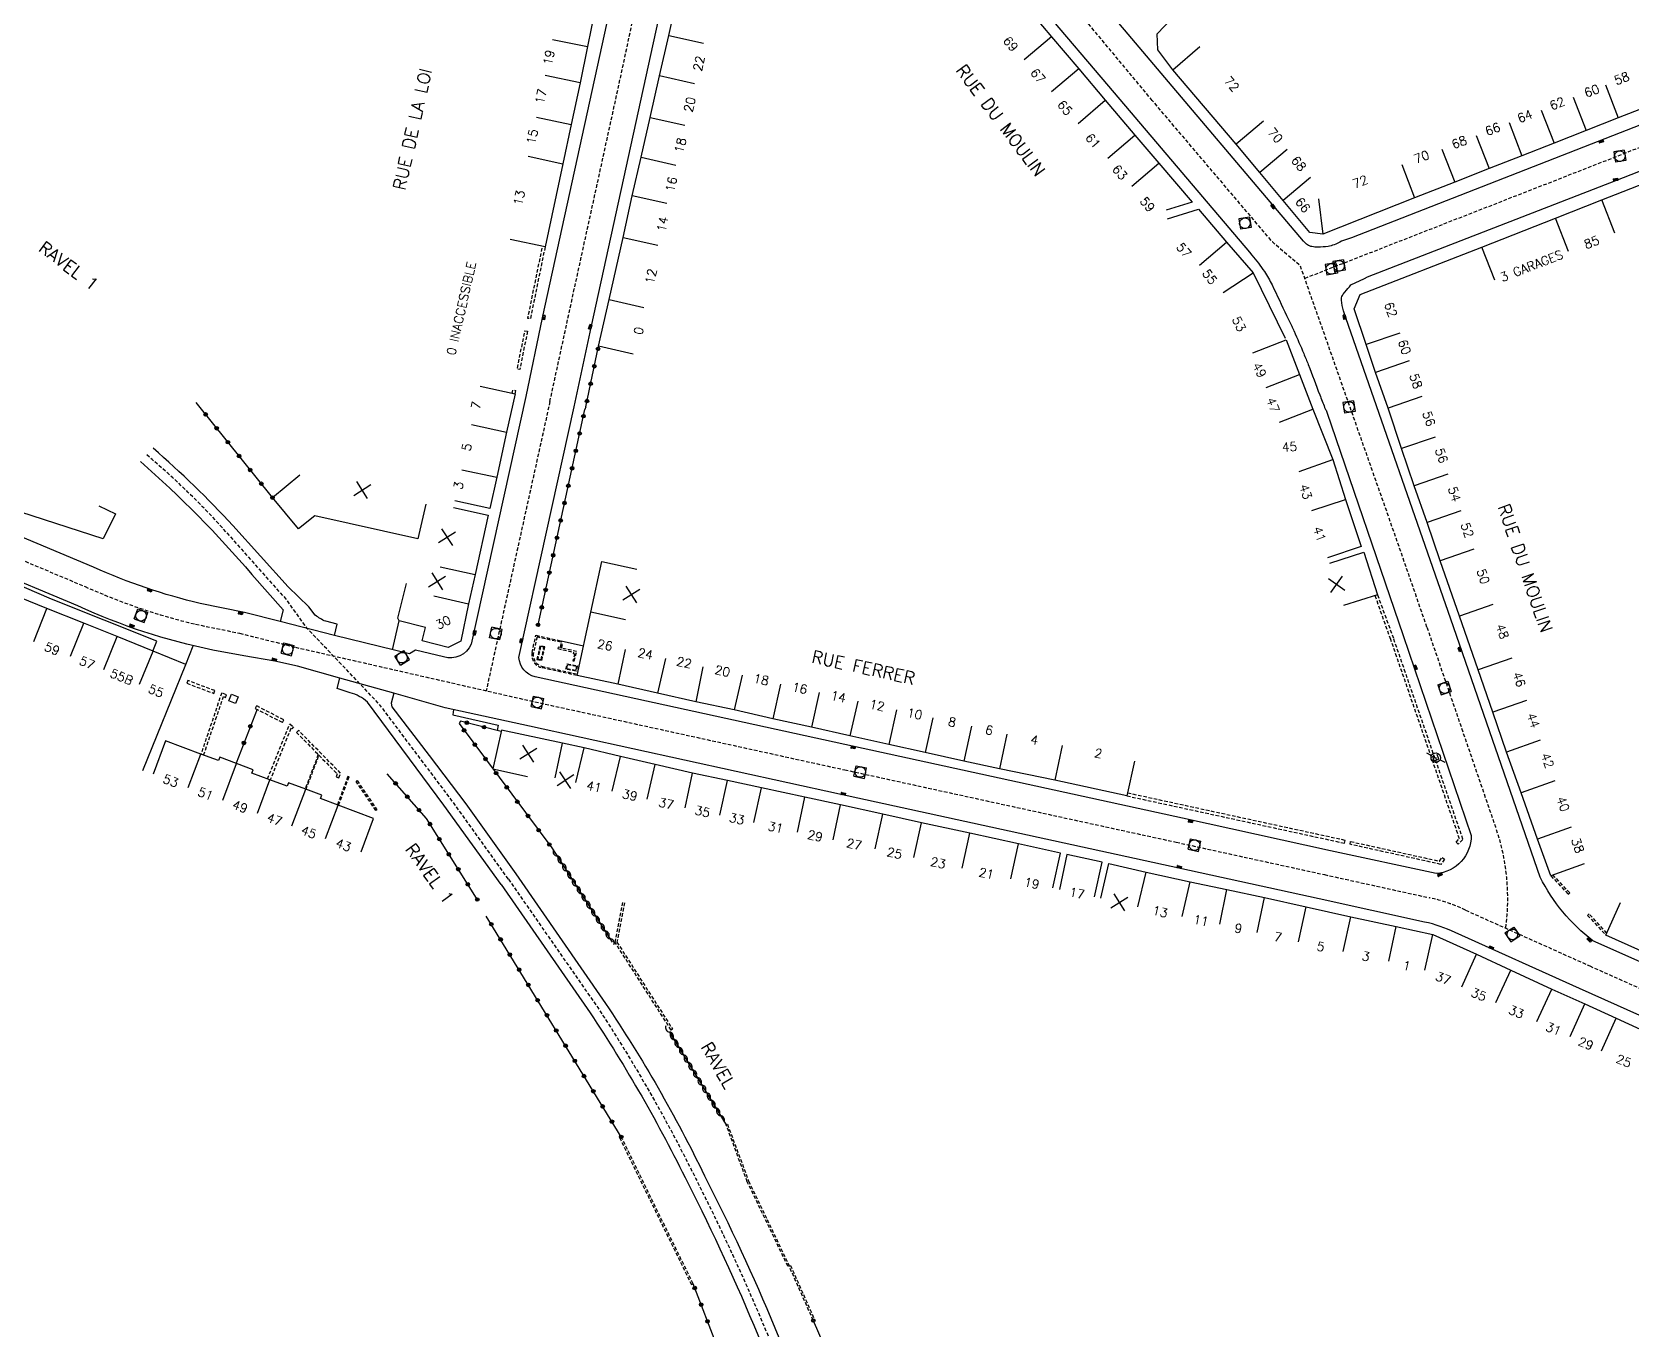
# Model space of a CAD drawing. Header units: millimetres. Extents: x 159999 to 161001, y 122000 to 123000.
# Drawn here: x 160113.5 to 160338.1, y 122260.8 to 122443 of the extents above; entities that cross this region are included whole.
import ezdxf
from ezdxf.enums import TextEntityAlignment as Align

# ---------------------------------------------------------------- set-up
doc = ezdxf.new("R2010")
doc.units = ezdxf.units.MM
doc.linetypes.add('DASHED', pattern=[0.75, 0.5, -0.25])
doc.layers.get('0').update_dxf_attribs({"linetype": 'CONTINUOUS'})
for name, color, linetype in [('W0001', 6, 'DASHED'), ('W0008', 7, 'CONTINUOUS'), ('W0017', 7, 'CONTINUOUS'), ('W0100', 7, 'CONTINUOUS'), ('W0112', 1, 'DASHED'), ('W0310', 3, 'CONTINUOUS'), ('W0322', 7, 'CONTINUOUS'), ('W0334', 7, 'CONTINUOUS'), ('W0400', 7, 'CONTINUOUS'), ('W0420', 7, 'CONTINUOUS'), ('W0471', 7, 'CONTINUOUS'), ('W0984', 7, 'CONTINUOUS'), ('W0989', 7, 'CONTINUOUS'), ('W0991', 7, 'CONTINUOUS'), ('W1102', 7, 'CONTINUOUS')]:
    doc.layers.add(name, color=color, linetype=linetype)
doc.styles.get("Standard").update_dxf_attribs({"font": 'romans.shx', "width": 0.85})

# ---------------------------------------------------------------- blocks, each defined once
blk = doc.blocks.new('T400')
for p, q in [((-0.15, 0.3), (0.15, 0.3)), ((-0.15, -0.25), (-0.15, 0.3)), ((-0.15, 0.15), (0.15, 0.15)), ((-0.15, 0), (0.15, 0)), ((0.15, 0.3), (0.15, -0.25)), ((-0.15, -0.15), (0.15, -0.15)), ((-0.15, -0.25), (-0.15, -0.3)), ((-0.15, -0.3), (0.15, -0.3)), ((0.15, -0.3), (0.15, -0.25))]:
    blk.add_line(p, q)
blk = doc.blocks.new('t322o')
at = {"color": 0, "linetype": 'Continuous'}
for radius in [0.25, 0.15]:
    blk.add_circle((0, 0), radius, dxfattribs=at)
blk = doc.blocks.new('T420')
for p, q in [((0.75, 0.75), (-0.75, 0.75)), ((-0.75, 0.75), (-0.75, -0.75)), ((0.75, 0.75), (0.75, -0.75)), ((0.75, -0.75), (-0.75, -0.75))]:
    blk.add_line(p, q)
blk.add_ellipse((0, 0), major_axis=(-0.53, 0.53), ratio=1, start_param=3.926991, end_param=10.210176)
blk = doc.blocks.new('t991o')
at = {"color": 0, "linetype": 'Continuous'}
for p, q in [((-1, 1), (1, -1)), ((-1, -1), (1, 1))]:
    blk.add_line(p, q, dxfattribs=at)
blk = doc.blocks.new('t310o')
at = {"color": 0, "linetype": 'Continuous'}
for centre, start, end in [((-0.5, 0.38), 216.8699, 323.1304), ((0.5, -0.37), 36.8699, 143.1303)]:
    blk.add_arc(centre, 0.625, start, end, dxfattribs=at)
blk = doc.blocks.new('T471')
for p, q in [((-0.333334, 0.333334), (-0.333334, -0.333334)), ((-0.333334, 0.333334), (0.333334, 0.333334)), ((-0.333334, 0), (0, 0)), ((0.500001, 0.500001), (1.000002, 1.000002)), ((-0.500001, -0.500001), (-1.000002, -1.000002)), ((-0.333334, -0.333334), (0.333334, -0.333334))]:
    blk.add_line(p, q)
blk.add_ellipse((0, 0), major_axis=(0.471405, 0.471405), ratio=1, start_param=5.4977871438, end_param=11.780972451)
blk = doc.blocks.new('t112o')
at = {"color": 0, "linetype": 'Continuous'}
for p, q in [((-0.5, 0.5), (0.5, 0.5)), ((-0.5, -0.5), (-0.5, 0.5)), ((0.5, 0.5), (0.5, -0.5)), ((0.5, -0.5), (-0.5, -0.5))]:
    blk.add_line(p, q, dxfattribs=at)

msp = doc.modelspace()

# ---------------------------------------------------------------- linework, layer by layer
at = {"layer": 'W0001', "flags": 128}
for points in [[(160186.21, 122391.11), (160189.64, 122406.93), (160196.47, 122438.19), (160202.12, 122464.91), (160204.99, 122478.52), (160209.03, 122497.2), (160214.5, 122521.58), (160218.03, 122538.48), (160223.7, 122564.63), (160226.81, 122572.37), (160228.59, 122574.6), (160236.08, 122578.81), (160248.46, 122584.95), (160260.92, 122591.09), (160274.77, 122599.54), (160294.81, 122612.41), (160337.56, 122639.1), (160349.86, 122647.11), (160364.14, 122656.14), (160374.09, 122662.07), (160381.83, 122667.04), (160389.98, 122674.63), (160395.92, 122682.09), (160399.09, 122687.74), (160404.76, 122697.5), (160407.94, 122703.09)], [(160270.83, 122433.41), (160270.83, 122433.41), (160261.13, 122445.06), (160242.81, 122466.16), (160230.18, 122481.3), (160218.81, 122494.09), (160209.41, 122498.88)], [(160636.05, 122462.04), (160622.09, 122474.33), (160614.32, 122481.16), (160610.17, 122479.89), (160601.96, 122477.35), (160469.77, 122472.43), (160455.91, 122471.25), (160452.39, 122470.5), (160444.16, 122467.91), (160416.64, 122457.01), (160292.24, 122408.41)], [(160309.41, 122359.41), (160305.53, 122370.65), (160295.47, 122399.25), (160291.64, 122410.14), (160287.7, 122413.54), (160283.3, 122418.73), (160270.83, 122433.41)], [(160186.21, 122391.11), (160177.26, 122350.5)]]:
    msp.add_lwpolyline(points, dxfattribs=at)
at = {"layer": 'W0001'}
msp.add_lwpolyline([(160000, 122417.37), (160013.58, 122411.48), (160038.98, 122400.48), (160064.25, 122389.55), (160085.36, 122380.35), (160096.37, 122375.59), (160108.35, 122370.43), (160120.91, 122365.13, 0.047522), (160136.45, 122359.84), (160142.63, 122358.58), (160150.46, 122356.61), (160184.1, 122348.94), (160227.63, 122339.39), (160274.2, 122329.22), (160295.01, 122324.67), (160309.79, 122321.41, -0.062108), (160314.83, 122319.68), (160332.27, 122311.85), (160370.11, 122294.92), (160409.82, 122277.23), (160430.9, 122267.86)], format="xyb", dxfattribs=at)
at = {"layer": 'W0001', "flags": 128}
for points in [[(160180.38, 122324.04), (160172.85, 122334.54), (160162.29, 122348.56), (160152.12, 122359.25), (160149.08, 122363.48), (160140.74, 122372.8, 0.035376), (160129.59, 122383.62, -30.4266)], [(160309.41, 122359.41), (160319.03, 122331.36, -0.116407), (160320.44, 122317.16, -3.814626)], [(160180.38, 122324.04), (160192.93, 122305.99, -0.031321), (160206.71, 122281.94, -0.0377), (160224.83, 122238.42), (160234.26, 122206.38), (160241.34, 122180.82), (160242.37, 122173.98), (160244.65, 122165.28), (160247.2, 122161.15), (160248.43, 122148.4), (160253.31, 122128.44)]]:
    msp.add_lwpolyline(points, format="xyb", dxfattribs=at)
at = {"layer": 'W0008', "flags": 128}
for points in [[(160272.58, 122436.63), (160249.86, 122463.52), (160235.26, 122480.67), (160216.26, 122503.05, -0.060857), (160215.72, 122503.89, -0.060857), (160215.4, 122504.84, -0.078149), (160215.34, 122506.12, -0.078149), (160215.68, 122507.36), (160223.42, 122543.7), (160227.49, 122563.09, -0.005627)], [(160054.3, 122514.09), (160084.41, 122511.24), (160093.03, 122510.36, -0.025233), (160110.05, 122507.81), (160113.04, 122507.15), (160121.79, 122505.18), (160162.02, 122496.43), (160199.3, 122488.22, -0.091918), (160200.81, 122487.44, -0.091918), (160201.94, 122486.17, -0.089146), (160202.53, 122484.63, -0.089146), (160202.55, 122482.98), (160195.62, 122450.8), (160185.13, 122402.88), (160182.81, 122391.85)], [(160189.61, 122390.36), (160192.03, 122401.52), (160202.16, 122447.95), (160210.89, 122487.95, -0.113893), (160212.37, 122489.69, -0.113893), (160214.47, 122490.59, -0.114897), (160216.76, 122490.49, -0.114897), (160218.78, 122489.37), (160244.59, 122459.06), (160265.47, 122434.46)], [(160383.26, 122447.13), (160298.8, 122414.11), (160297.42, 122413.64, -0.041353), (160296.36, 122413.14, -0.05455), (160295.51, 122412.91, -0.03271), (160294.12, 122412.81, -0.051002), (160293.24, 122412.88, -0.093114), (160292.64, 122413.12, -0.077408), (160292.06, 122413.63), (160287.89, 122418.58), (160272.58, 122436.63)], [(160312.75, 122360.54), (160298.02, 122402.87), (160297.7, 122403.87, -0.058191), (160297.4, 122405.38, -0.144429), (160297.53, 122406, -0.061271), (160297.89, 122406.5, 0.029103), (160298.7, 122407.51), (160300.64, 122408.4), (160301.08, 122408.62), (160301.08, 122408.62), (160335.95, 122422.18), (160385.99, 122441.75)], [(160265.47, 122434.46), (160284.46, 122412.11), (160284.83, 122411.68, -0.027646), (160286.58, 122409.37, -0.037206), (160287.65, 122407.51, -0.000108), (160289.7, 122403.2, -0.000314), (160290.41, 122401.72, -0.011562), (160290.72, 122401.02, 0.426093), (160290.74, 122401.01, -0.003548), (160292.1, 122397.85, -0.007371), (160292.73, 122396.31, -0.002201), (160294.35, 122392.07, 0.005265), (160295.04, 122390.3, 0.033207), (160295.23, 122389.9, -0.046913), (160295.36, 122389.61), (160306.07, 122358.28)]]:
    msp.add_lwpolyline(points, format="xyb", dxfattribs=at)
msp.add_lwpolyline([(160271.61, 122440.51), (160271.51, 122442.75), (160273.55, 122444.9)], dxfattribs=at)
at = {"layer": 'W0008'}
for points in [[(160128.7, 122382.68, -0.03642), (160144.34, 122366.84), (160148.72, 122361.88), (160148.3, 122360.23), (160143.29, 122361.49), (160137.09, 122362.75, -0.047479), (160122.11, 122367.86), (160109.51, 122373.17), (160097.55, 122378.33), (160086.54, 122383.09), (160065.44, 122392.28), (160040.16, 122403.21), (160014.77, 122414.21), (160000, 122420.62)], [(160179.35, 122323.3), (160171.33, 122334.44), (160160.57, 122348.91, 0.118313), (160158.15, 122350.22), (160156.34, 122350.8), (160156.69, 122352.28), (160150.75, 122353.95), (160147.56, 122354.66), (160143.23, 122355.41), (160138.85, 122356.21, -0.057153), (160119.89, 122362.42), (160106.9, 122367.87), (160096.95, 122372.15), (160084.57, 122377.51), (160062.11, 122387.24), (160037.15, 122398.07), (160000.15, 122414.02, 0.007921), (160000, 122414.04)], [(160182.81, 122391.85), (160175.14, 122357.04, -0.39455), (160171.27, 122355.27), (160167.31, 122356.18), (160166.48, 122355.66), (160155.95, 122358.27), (160156.34, 122359.83), (160154.72, 122360.25, -0.07279), (160153.25, 122361.13), (160152.33, 122362.27), (160149.44, 122365.08), (160141.69, 122373.69, 0.026668), (160130.48, 122384.57)], [(160306.07, 122358.28), (160315.62, 122330.18, -0.399585), (160310.69, 122324.82), (160295.84, 122328.02), (160275.05, 122332.59), (160227.66, 122342.93), (160184.16, 122352.47, -0.341194), (160181.86, 122355.19), (160189.61, 122390.36)], [(160432.33, 122271.06), (160411.3, 122280.41), (160371.53, 122298.12), (160332.72, 122315.38, -0.113428), (160325.3, 122324.32), (160312.75, 122360.54)], [(160429.48, 122264.67), (160408.41, 122274.04), (160368.7, 122291.74), (160330.84, 122308.67), (160313.35, 122316.53, 0.063089), (160309.06, 122318.01), (160294.26, 122321.27), (160273.46, 122325.82), (160226.89, 122335.99), (160183.36, 122345.54), (160171.52, 122348.11), (160164.3, 122350.16), (160163.9, 122348.75), (160164.01, 122348.22), (160169.27, 122341.41), (160174.38, 122334.63), (160181.41, 122324.78)], [(160179.35, 122323.3), (160191.88, 122305.27, -0.031312), (160205.58, 122281.37, -0.037689), (160223.61, 122238.04), (160233.04, 122206.03), (160239.51, 122182.37), (160240.48, 122176.45), (160239.79, 122174.59)], [(160181.41, 122324.78), (160194.03, 122306.56, -0.035839), (160207.93, 122282.37, -0.039842), (160225.96, 122238.98), (160235.69, 122206.33), (160243.17, 122179.27), (160244.51, 122174.93), (160244.94, 122173.37)]]:
    msp.add_lwpolyline(points, format="xyb", dxfattribs=at)
at = {"layer": 'W0017', "flags": 128}
msp.add_lwpolyline([(160273.69, 122437.73), (160271.61, 122440.51)], dxfattribs=at)
at = {"layer": 'W0100', "flags": 128}
for points in [[(160215.75, 122478.45), (160211.3, 122480.96), (160211.98, 122484.04), (160216.91, 122487.89), (160219.11, 122485.17), (160221.73, 122482.01), (160222.46, 122482.61), (160226.32, 122478.09), (160230.21, 122473.47), (160233.42, 122469.66), (160236.59, 122465.92), (160240.03, 122461.87), (160243.56, 122457.71), (160246.21, 122454.6), (160249.55, 122450.68), (160252.86, 122446.82), (160256.65, 122442.37), (160260.5, 122437.83), (160264.19, 122433.43)], [(160424.42, 122470.76), (160426.25, 122466.11), (160382.41, 122448.85), (160377.84, 122447.15), (160373.3, 122445.41), (160368.81, 122443.64), (160364.07, 122441.77), (160355.04, 122438.26), (160347.37, 122435.26), (160340.88, 122432.74), (160336.29, 122430.95), (160331.79, 122429.2), (160327.29, 122427.41), (160322.76, 122425.65), (160318.17, 122423.85), (160313.33, 122421.93), (160307.68, 122419.74), (160294.78, 122414.63), (160292.97, 122414.86), (160289.21, 122419.37), (160285.94, 122423.31), (160282.63, 122427.26), (160273.69, 122437.73), (160277.5, 122440.98)], [(160197.92, 122397.78), (160193.05, 122398.89), (160194.54, 122405.45), (160196.51, 122414.18), (160197.77, 122420.01), (160199.01, 122425.45), (160200.31, 122431.04), (160201.62, 122436.85), (160202.9, 122442.55), (160205.48, 122454.2), (160208.55, 122468.16), (160213.43, 122467.09)], [(160191.47, 122465.52), (160196.37, 122464.52), (160194.68, 122456.28), (160193.62, 122451.13), (160192.53, 122446.06), (160191.48, 122440.98), (160190.44, 122435.9), (160189.21, 122430.03), (160188.03, 122424.53), (160185.53, 122412.84), (160180.64, 122413.89)], [(160260.4, 122430.17), (160264.19, 122433.43), (160268.38, 122428.55), (160271.77, 122424.62), (160276.41, 122419.13), (160272.78, 122418.01)], [(160313.96, 122360.96), (160311.28, 122368.76), (160309.43, 122374.12), (160307.63, 122379.3), (160305.84, 122384.54), (160303.97, 122390.21), (160302.2, 122395.19), (160300.88, 122399.14), (160299.17, 122404.13), (160300.03, 122406.14), (160317.11, 122412.81), (160327.46, 122416.86), (160333.96, 122419.43), (160341.06, 122422.21)], [(160272.96, 122416.79), (160277.31, 122418.15), (160281.27, 122413.51), (160284.98, 122409.18), (160289.47, 122400.04)], [(160289.61, 122399.79), (160291.51, 122394.92), (160293.37, 122390.06), (160296.19, 122382.99), (160297.98, 122377.38), (160300.19, 122370.77), (160295.45, 122369.18)], [(160295.78, 122368.42), (160300.54, 122369.95), (160302.46, 122363.98), (160297.7, 122362.45)]]:
    msp.add_lwpolyline(points, dxfattribs=at)
at = {"layer": 'W0100'}
for points in [[(160176.43, 122393.28), (160181.31, 122392.18), (160180.1, 122386.8), (160178.74, 122380.48), (160177.77, 122376.09), (160172.88, 122377.17)], [(160122.87, 122376.47), (160125.17, 122375.35), (160123.47, 122371.84), (160098.4, 122379.92), (160091.64, 122382.85), (160087.04, 122384.86), (160081.4, 122387.38), (160083.44, 122391.95)], [(160129.04, 122339.3), (160135.08, 122354.17), (160130.46, 122356.05), (160125.43, 122358.11), (160120.74, 122360.01), (160115.56, 122362.07), (160110.49, 122364.12), (160106.57, 122365.82), (160102.49, 122367.59), (160096.4, 122370.09), (160091.82, 122372.13), (160085.4, 122374.89), (160080.31, 122377.01), (160075.84, 122378.9), (160073.64, 122379.79), (160069.23, 122381.68), (160064.22, 122383.82), (160060.32, 122385.44), (160058.4, 122380.83)], [(160168.76, 122376.7), (160167.66, 122371.82), (160153.21, 122375.07), (160150.92, 122373.23), (160147.25, 122377.62), (160151.08, 122380.83)], [(160172.67, 122376.25), (160177.56, 122375.17), (160175.7, 122366.81), (160174.77, 122362.7), (160173.68, 122357.46), (160171.93, 122356.59), (160168.28, 122357.52), (160168.75, 122359.4), (160165.06, 122360.33), (160164.84, 122360.69), (160166.07, 122365.54)], [(160268.32, 122340.62), (160267.27, 122335.73), (160257.12, 122337.92), (160249.36, 122339.52), (160244.37, 122340.63), (160238.92, 122341.81), (160233.83, 122342.94), (160228.35, 122344.17), (160222.94, 122345.39), (160217.53, 122346.56), (160212.08, 122347.83), (160206.69, 122348.94), (160201.34, 122350.18), (160195.73, 122351.41), (160190.03, 122352.64), (160191.97, 122361.52), (160193.52, 122368.65), (160198.41, 122367.59)], [(160331.5, 122326.18), (160326.79, 122324.51), (160324.96, 122329.67), (160322.66, 122336.18), (160320.6, 122341.85), (160318.65, 122347.5), (160316.6, 122353.44), (160313.96, 122360.96)], [(160159.71, 122327.89), (160161.45, 122332.57), (160156.46, 122334.43), (160154.01, 122335.34), (160154.18, 122335.81), (160151.91, 122336.67), (160149.48, 122337.54), (160149.32, 122337.08), (160146.85, 122338), (160144.36, 122338.93), (160144.55, 122339.41), (160142.21, 122340.28), (160139.85, 122341.15), (160139.67, 122340.68), (160137.17, 122341.61), (160132.22, 122343.45), (160130.47, 122338.77)], [(160256.86, 122322.81), (160257.92, 122327.69), (160252.02, 122328.98), (160245.21, 122330.48), (160238.41, 122331.96), (160233, 122333.17), (160227.04, 122334.47), (160222.02, 122335.53), (160215.92, 122336.87), (160211.14, 122337.9), (160206.25, 122338.94), (160201.01, 122340.13), (160196.11, 122341.27), (160191.03, 122342.49), (160187.98, 122343.14), (160179.42, 122344.94), (160178.19, 122339.54), (160183.06, 122338.43)], [(160262.73, 122321.54), (160263.78, 122326.43), (160258.84, 122327.49), (160257.79, 122322.6)], [(160263.6, 122321.38), (160264.74, 122326.25), (160269.97, 122325.03), (160276.13, 122323.64), (160281.32, 122322.59), (160286.61, 122321.44), (160292.46, 122320.13), (160298.7, 122318.76), (160305.09, 122317.39), (160310.22, 122316.24), (160316.35, 122313.5), (160321.19, 122311.25), (160326.94, 122308.6), (160331.57, 122306.5), (160336.01, 122304.49), (160342.29, 122301.6)], [(160350.47, 122314.5), (160348.42, 122309.94), (160334.54, 122316.18), (160336.58, 122320.74)]]:
    msp.add_lwpolyline(points, dxfattribs=at)
at = {"layer": 'W0112', "flags": 128}
for points in [[(160185.53, 122412.84), (160183.46, 122402.73), (160183.11, 122402.8), (160185.18, 122412.92)], [(160304.33, 122357.69), (160302.12, 122363.87)], [(160302.46, 122363.98), (160304.71, 122357.81)]]:
    msp.add_lwpolyline(points, dxfattribs=at)
for points in [[(160183.06, 122400.99), (160181.97, 122395.61), (160181.62, 122395.68), (160182.71, 122401.06)], [(160181.36, 122392.68), (160181.28, 122392.22), (160180.93, 122392.28), (160181.01, 122392.74)]]:
    msp.add_lwpolyline(points, close=True, dxfattribs=at)
at = {"layer": 'W0112'}
msp.add_lwpolyline([(160190.03, 122352.64), (160184.98, 122353.75, -0.381422), (160183.7, 122355.86), (160184.25, 122358.29), (160187.81, 122357.49), (160187.77, 122357.3), (160184.4, 122358.05), (160183.9, 122355.82, 0.37944), (160185.03, 122353.94), (160190.07, 122352.84)], format="xyb", dxfattribs=at)
for points in [[(160185.07, 122354.74), (160185.5, 122356.68), (160184.82, 122356.82), (160184.38, 122354.89)], [(160187.63, 122356.55), (160187.35, 122356.61), (160187.31, 122356.42), (160189.54, 122355.91), (160189.5, 122355.75), (160189.69, 122355.7), (160189.45, 122354.72), (160189.64, 122354.68), (160189.97, 122356.01), (160187.86, 122356.49), (160187.97, 122357.01), (160187.75, 122357.07)], [(160184.99, 122354.86), (160185.38, 122356.6), (160184.9, 122356.7), (160184.5, 122354.96)], [(160188.45, 122353.52), (160188.65, 122354.3), (160190.08, 122354.01), (160189.88, 122353.23)], [(160188.57, 122353.6), (160188.72, 122354.19), (160189.95, 122353.93), (160189.81, 122353.35)], [(160135.21, 122351.54), (160138.99, 122350.13), (160139.13, 122350.51), (160135.35, 122351.92)], [(160144.82, 122348.02), (160148.63, 122346.06), (160148.82, 122346.42), (160145, 122348.38)], [(160159.15, 122337.87), (160161.92, 122333.79), (160161.76, 122333.68), (160158.98, 122337.75)], [(160298.69, 122329.32), (160311.18, 122326.56), (160311.55, 122327.07), (160311.87, 122326.84), (160311.35, 122326.11), (160298.61, 122328.93)], [(160211.14, 122289.61), (160214.13, 122281.62), (160219.82, 122269.74), (160219.64, 122269.65), (160213.94, 122281.54), (160210.96, 122289.54)], [(160195.99, 122287.73), (160206.08, 122267.1), (160206.32, 122267.21), (160196.23, 122287.84)], [(160220, 122269.79), (160223.39, 122262.13), (160223.21, 122262.04), (160219.81, 122269.71)]]:
    msp.add_lwpolyline(points, close=True, dxfattribs=at)
for points in [[(160304.71, 122357.81), (160314.44, 122329.61), (160313.81, 122328.94), (160313.52, 122329.22), (160313.98, 122329.71), (160304.33, 122357.69)], [(160137.57, 122341.46), (160140.36, 122349.67), (160140.65, 122349.56), (160140.79, 122349.93), (160140.11, 122350.2), (160137.2, 122341.6)], [(160146.55, 122338.11), (160149.66, 122345.85), (160150.18, 122345.44), (160149.94, 122345.13), (160149.84, 122345.21), (160146.92, 122337.97)], [(160151.95, 122336.65), (160153.76, 122341.43), (160156.33, 122338.82), (160156.18, 122338.41), (160156.56, 122338.27), (160156.8, 122338.92), (160150.89, 122344.93), (160150.61, 122344.65), (160153.67, 122341.54), (160151.83, 122336.69)], [(160156.53, 122334.41), (160158, 122338.4), (160157.83, 122338.47), (160156.36, 122334.47)], [(160267.27, 122335.73), (160297.82, 122329.09), (160297.91, 122329.48), (160267.35, 122336.12)], [(160326.79, 122324.51), (160329.25, 122321.9), (160329.47, 122322.1), (160327.1, 122324.62)], [(160196.71, 122320.72), (160195.63, 122315.2), (160203.45, 122302.97), (160203.24, 122302.84), (160195.36, 122315.15), (160196.47, 122320.77)], [(160334.67, 122316.47), (160332.19, 122319.15), (160331.97, 122318.95), (160334.54, 122316.18)]]:
    msp.add_lwpolyline(points, dxfattribs=at)
at = {"layer": 'W0310'}
for points in [[(160186.48, 122328.43), (160187.09, 122327.48), (160194.98, 122315.16)], [(160203.01, 122302.56), (160210.96, 122289.54)]]:
    msp.add_lwpolyline(points, dxfattribs=at)
at = {"layer": 'W0322', "flags": 128}
for points in [[(160191.24, 122390.36), (160193.05, 122398.89)], [(160191.24, 122390.36), (160191.13, 122390.02)]]:
    msp.add_lwpolyline(points, dxfattribs=at)
at = {"layer": 'W0322'}
for points in [[(160147.25, 122377.62), (160136.5, 122390.98)], [(160184.54, 122359.76), (160191.13, 122390.02)], [(160145.07, 122347.9), (160142.12, 122340.32)], [(160179.38, 122344.76), (160173.65, 122346.23), (160173.46, 122345.88), (160186.48, 122328.43)], [(160176.13, 122320.99), (160168.86, 122332.55), (160163.37, 122338.81)], [(160196.23, 122287.84), (160177.28, 122318.85)], [(160226.61, 122204.8), (160213.17, 122249.4), (160206.32, 122267.21)], [(160223.21, 122262.04), (160232.74, 122239.99), (160236.81, 122226.25)]]:
    msp.add_lwpolyline(points, dxfattribs=at)
at = {"layer": 'W0334'}
for points in [[(160130.44, 122356.06), (160130.99, 122357.47), (160116.19, 122363.38), (160107.15, 122367.23), (160106.54, 122365.84)], [(160155.95, 122358.27), (160148.3, 122360.23)], [(160164.08, 122356.26), (160165.06, 122360.33)], [(160135.08, 122354.17), (160136.12, 122356.81)], [(160164.3, 122350.16), (160156.69, 122352.28)], [(160172.69, 122347.85), (160172.56, 122347.12), (160178.95, 122345.68), (160178.81, 122344.91)]]:
    msp.add_lwpolyline(points, dxfattribs=at)
at = {"layer": 'W0334', "flags": 128}
msp.add_lwpolyline([(160187.81, 122357.49), (160190.94, 122356.81)], dxfattribs=at)
at = {"layer": 'W1102'}
for p, q in [((160202.9, 122442.55), (160207.78, 122441.47)), ((160256.65, 122442.37), (160252.84, 122439.13)), ((160186.58, 122441.99), (160191.48, 122440.98)), ((160260.5, 122437.83), (160256.69, 122434.6)), ((160190.44, 122435.9), (160185.55, 122436.92)), ((160206.5, 122435.75), (160201.62, 122436.85)), ((160334.47, 122435.61), (160336.29, 122430.95)), ((160329.96, 122433.85), (160331.79, 122429.2)), ((160184.32, 122431.06), (160189.21, 122430.03)), ((160200.31, 122431.04), (160205.18, 122429.92)), ((160325.46, 122432.07), (160327.29, 122427.41)), ((160286.45, 122430.48), (160282.63, 122427.26)), ((160320.94, 122430.31), (160322.76, 122425.65)), ((160264.59, 122425.29), (160268.38, 122428.55)), ((160289.77, 122426.51), (160285.94, 122423.31)), ((160311.51, 122426.58), (160313.33, 122421.93)), ((160316.33, 122428.5), (160318.17, 122423.85)), ((160183.14, 122425.58), (160188.03, 122424.53)), ((160199.01, 122425.45), (160203.88, 122424.33)), ((160267.97, 122421.37), (160271.77, 122424.62)), ((160305.86, 122424.4), (160307.68, 122419.74)), ((160293.06, 122422.57), (160289.21, 122419.37)), ((160202.65, 122418.93), (160197.77, 122420.01)), ((160294.16, 122419.59), (160294.78, 122414.63)), ((160335.79, 122414.78), (160333.96, 122419.43)), ((160329.29, 122412.21), (160327.46, 122416.86)), ((160196.51, 122414.18), (160201.39, 122413.1)), ((160277.47, 122410.26), (160281.27, 122413.51)), ((160318.93, 122408.15), (160317.11, 122412.81)), ((160280.8, 122406.43), (160284.98, 122409.18)), ((160194.54, 122405.45), (160199.42, 122404.34)), ((160284.95, 122397.97), (160289.61, 122399.79)), ((160305.62, 122400.74), (160300.88, 122399.14)), ((160306.92, 122396.82), (160302.2, 122395.19)), ((160286.84, 122393.11), (160291.51, 122394.92)), ((160308.7, 122391.83), (160303.97, 122390.21)), ((160288.71, 122388.24), (160293.37, 122390.06)), ((160175.22, 122387.9), (160180.1, 122386.8)), ((160310.58, 122386.13), (160305.84, 122384.54)), ((160173.85, 122381.54), (160178.74, 122380.48)), ((160291.48, 122381.31), (160296.19, 122382.99)), ((160312.36, 122380.93), (160307.63, 122379.3)), ((160293.23, 122375.82), (160297.98, 122377.38)), ((160314.15, 122375.75), (160309.43, 122374.12)), ((160316.01, 122370.37), (160311.28, 122368.76)), ((160170.82, 122367.89), (160175.7, 122366.81)), ((160169.9, 122363.81), (160174.77, 122362.7)), ((160113.71, 122357.42), (160115.56, 122362.07)), ((160196.85, 122360.45), (160191.97, 122361.52)), ((160318.68, 122362.61), (160313.96, 122360.96)), ((160118.86, 122355.37), (160120.74, 122360.01)), ((160123.53, 122353.49), (160125.43, 122358.11)), ((160128.58, 122351.41), (160130.46, 122356.05)), ((160196.8, 122356.3), (160195.73, 122351.41)), ((160202.47, 122355.05), (160201.34, 122350.18)), ((160321.33, 122355.07), (160316.6, 122353.44)), ((160207.7, 122353.84), (160206.69, 122348.94)), ((160213.22, 122352.7), (160212.08, 122347.83)), ((160218.59, 122351.44), (160217.53, 122346.56)), ((160224.04, 122350.27), (160222.94, 122345.39)), ((160229.45, 122349.05), (160228.35, 122344.17)), ((160234.92, 122347.82), (160233.83, 122342.94)), ((160323.38, 122349.13), (160318.65, 122347.5)), ((160239.98, 122346.69), (160238.92, 122341.81)), ((160245.45, 122345.51), (160244.37, 122340.63)), ((160250.38, 122344.42), (160249.36, 122339.52)), ((160325.3, 122343.56), (160320.6, 122341.85)), ((160135.42, 122336.93), (160137.17, 122341.61)), ((160186.95, 122338.25), (160187.98, 122343.14)), ((160189.86, 122337.63), (160191.03, 122342.49)), ((160194.98, 122336.4), (160196.11, 122341.27)), ((160258.17, 122342.8), (160257.12, 122337.92)), ((160140.28, 122335.12), (160142.21, 122340.28)), ((160199.89, 122335.26), (160201.01, 122340.13)), ((160205.22, 122334.05), (160206.25, 122338.94)), ((160145.12, 122333.32), (160146.85, 122338)), ((160149.96, 122331.51), (160151.91, 122336.67)), ((160210.08, 122333.02), (160211.14, 122337.9)), ((160214.85, 122331.98), (160215.92, 122336.87)), ((160327.38, 122337.84), (160322.66, 122336.18)), ((160154.71, 122329.75), (160156.46, 122334.43)), ((160220.98, 122330.64), (160222.02, 122335.53)), ((160225.98, 122329.58), (160227.04, 122334.47)), ((160231.91, 122328.29), (160233, 122333.17)), ((160237.35, 122327.07), (160238.41, 122331.96)), ((160244.13, 122325.6), (160245.21, 122330.48)), ((160329.67, 122331.34), (160324.96, 122329.67)), ((160250.96, 122324.09), (160252.02, 122328.98)), ((160268.82, 122320.16), (160269.97, 122325.03)), ((160275.04, 122318.77), (160276.13, 122323.64)), ((160280.32, 122317.69), (160281.32, 122322.59)), ((160285.55, 122316.56), (160286.61, 122321.44)), ((160291.37, 122315.25), (160292.46, 122320.13)), ((160297.62, 122313.87), (160298.7, 122318.76)), ((160304.05, 122312.5), (160305.09, 122317.39)), ((160309.1, 122311.26), (160310.22, 122316.24)), ((160314.31, 122308.93), (160316.35, 122313.5)), ((160319.08, 122306.72), (160321.19, 122311.25)), ((160324.85, 122304.06), (160326.94, 122308.6)), ((160329.51, 122301.95), (160331.57, 122306.5)), ((160333.94, 122299.93), (160336.01, 122304.49))]:
    msp.add_line(p, q, dxfattribs=at)

# ---------------------------------------------------------------- block references
at = {"layer": 'W0112', "rotation": 159.478944729546}
msp.add_blockref('t112o', (160141.76, 122349.37), dxfattribs=at)
at = {"layer": 'W0310'}
for p, rotation in [((160187.22, 122327.27), 302.6477242235619), ((160187.9, 122326.22), 302.6477242235619), ((160188.57, 122325.17), 302.6477242235619), ((160189.25, 122324.11), 302.6477242235619), ((160189.92, 122323.06), 302.6477242235619), ((160190.6, 122322.01), 302.6477242235619), ((160191.27, 122320.96), 302.6477242235619), ((160191.94, 122319.9), 302.6477242235619), ((160192.62, 122318.85), 302.6477242235619), ((160193.29, 122317.8), 302.6477242235619), ((160193.97, 122316.75), 302.6477242235619), ((160194.64, 122315.69), 302.6477242235619), ((160203.01, 122302.56), 301.409054388875), ((160203.66, 122301.49), 301.409054388875), ((160204.31, 122300.42), 301.409054388875), ((160204.96, 122299.36), 301.409054388875), ((160205.61, 122298.29), 301.409054388875), ((160206.26, 122297.22), 301.409054388875), ((160206.92, 122296.16), 301.409054388875), ((160207.57, 122295.09), 301.409054388875), ((160208.22, 122294.02), 301.409054388875), ((160208.87, 122292.96), 301.409054388875), ((160209.52, 122291.89), 301.409054388875), ((160210.17, 122290.82), 301.409054388875)]:
    msp.add_blockref('t310o', p, dxfattribs=dict(at, rotation=rotation))
at = {"layer": 'W0322'}
for p, rotation in [((160192.97, 122398.52), 78.05459218216437), ((160192.45, 122396.08), 78.05459218216437), ((160191.93, 122393.63), 78.05459218216437), ((160191.42, 122391.19), 78.05459218216437), ((160137.85, 122389.31), 128.817593160434), ((160190.92, 122389.07), 77.71487887796559), ((160139.41, 122387.36), 128.817593160434), ((160190.39, 122386.63), 77.71487887796559), ((160140.98, 122385.41), 128.817593160434), ((160142.55, 122383.46), 128.817593160434), ((160189.86, 122384.19), 77.71487887796559), ((160144.11, 122381.51), 128.817593160434), ((160189.33, 122381.75), 77.71487887796559), ((160145.68, 122379.57), 128.817593160434), ((160188.8, 122379.3), 77.71487887796559), ((160147.25, 122377.62), 128.817593160434), ((160188.26, 122376.86), 77.71487887796559), ((160187.73, 122374.42), 77.71487887796559), ((160187.2, 122371.98), 77.71487887796559), ((160186.67, 122369.53), 77.71487887796559), ((160186.14, 122367.09), 77.71487887796559), ((160185.61, 122364.65), 77.71487887796559), ((160185.07, 122362.2), 77.71487887796559), ((160184.54, 122359.76), 77.71487887796559), ((160144.14, 122345.51), 248.771605206634), ((160174.54, 122346), 165.6110307206965), ((160176.96, 122345.38), 165.6110307206965), ((160143.23, 122343.17), 248.771605206634), ((160174.16, 122344.93), 306.7433995090659), ((160175.66, 122342.93), 306.7433995090659), ((160177.16, 122340.92), 306.7433995090659), ((160178.65, 122338.92), 306.7433995090659), ((160164.53, 122337.49), 131.245109982593), ((160180.15, 122336.92), 306.7433995090659), ((160166.18, 122335.61), 131.245109982593), ((160181.64, 122334.91), 306.7433995090659), ((160167.83, 122333.73), 131.245109982593), ((160169.36, 122331.77), 122.15706349405), ((160183.14, 122332.91), 306.7433995090659), ((160170.69, 122329.65), 122.15706349405), ((160184.63, 122330.91), 306.7433995090659), ((160172.02, 122327.53), 122.15706349405), ((160186.13, 122328.9), 306.7433995090659), ((160173.35, 122325.42), 122.15706349405), ((160174.68, 122323.3), 122.15706349405), ((160176.01, 122321.18), 122.15706349405), ((160177.98, 122317.71), 121.42438479558), ((160179.28, 122315.58), 121.42438479558), ((160180.58, 122313.44), 121.42438479558), ((160181.89, 122311.31), 121.42438479558), ((160183.19, 122309.18), 121.42438479558), ((160184.49, 122307.04), 121.42438479558), ((160185.8, 122304.91), 121.42438479558), ((160187.1, 122302.78), 121.42438479558), ((160188.41, 122300.64), 121.42438479558), ((160189.71, 122298.51), 121.42438479558), ((160191.01, 122296.38), 121.42438479558), ((160192.32, 122294.24), 121.42438479558), ((160193.62, 122292.11), 121.42438479558), ((160194.92, 122289.98), 121.42438479558), ((160196.23, 122287.84), 121.42438479558), ((160206.56, 122266.6), 111.018175586461), ((160207.46, 122264.27), 111.018175586461), ((160208.35, 122261.93), 111.018175586461), ((160223.21, 122262.04), 293.3835053764811)]:
    msp.add_blockref('t322o', p, dxfattribs=dict(at, rotation=rotation))
at = {"layer": 'W0400'}
for p, rotation in [((160333.89, 122427.66), 288.3190430689125), ((160335.89, 122422.28), 280.9111406931905), ((160287.78, 122418.53), 36.40883430590363), ((160185.35, 122402.92), 171.8280273470827), ((160191.87, 122401.59), 162.6468266334899), ((160297.83, 122402.97), 191.9879132531566), ((160129.96, 122364.61), 249.256202133023), ((160142.74, 122361.38), 255.854545503496), ((160127.5, 122359.64), 249.256202133023), ((160175.63, 122358.64), 347.5832326025479), ((160182.19, 122357.53), 347.5832326025479), ((160147.49, 122354.87), 255.854545503496), ((160314.04, 122356.28), 199.106445214802), ((160307.79, 122353.75), 199.106445214802), ((160228.79, 122342.53), 257.681351952831), ((160227.42, 122336.02), 257.681351952831), ((160276.18, 122332.15), 257.645776411921), ((160274.6, 122325.74), 257.645776411921), ((160311.21, 122324.66), 291.613190933538), ((160318.44, 122314.4), 245.80412080927), ((160332.21, 122315.52), 226.485968943233)]:
    msp.add_blockref('T400', p, dxfattribs=dict(at, rotation=rotation))
at = {"layer": 'W0420'}
for p, rotation in [((160336.5, 122425.58), 9.171089999999984), ((160283.84, 122416.17), 9.171089999999984), ((160297.06, 122410.18), 9.171089999999984), ((160295.97, 122409.75), 9.171089999999984), ((160298.46, 122390.36), 9.171089999999984), ((160128.78, 122361.03), 159.256202133023), ((160178.62, 122358.52), 257.5832326025479), ((160149.38, 122356.32), 165.854545503496), ((160165.44, 122355.14), 212.09343128381), ((160311.87, 122350.87), 109.106445214802), ((160184.46, 122348.85), 167.626844974657), ((160229.81, 122339.08), 167.686710009208), ((160276.76, 122328.81), 167.614651096082), ((160321.4, 122316.27), 123.543384039811)]:
    msp.add_blockref('T420', p, dxfattribs=dict(at, rotation=rotation))
at = {"layer": 'W0471', "rotation": 109.106445214802}
msp.add_blockref('T471', (160310.65, 122341.1), dxfattribs=at)
at = {"layer": 'W0991'}
for p, rotation in [((160159.85, 122378.7), 77.33191359532064), ((160171.75, 122372.07), 347.5183311659541), ((160170.36, 122365.85), 347.1992314378771), ((160296.74, 122365.44), 9.171089999999984), ((160197.63, 122364.02), 347.6877271683792), ((160183.18, 122341.67), 77.14719647399936), ((160188.4, 122337.94), 78.05548989202543), ((160266.21, 122320.77), 76.79440616393885)]:
    msp.add_blockref('t991o', p, dxfattribs=dict(at, rotation=rotation))

# ---------------------------------------------------------------- texts
at = {"layer": 'W0984'}
for s, rotation, p in [('72', 310.4647, (160281.98, 122435.72)), ('60', 19.9057, (160332.56, 122434.76)), ('58', 21.3055, (160336.77, 122436.51)), ('62', 21.6173, (160327.71, 122432.98)), ('64', 21.285, (160323.18, 122431.2)), ('70', 309.9411, (160288.11, 122428.5)), ('66', 21.4164, (160318.64, 122429.39)), ('61', 310.7947, (160262.5, 122427.73)), ('68', 21.6741, (160313.94, 122427.54)), ('63', 310.6316, (160266.27, 122423.32)), ('68', 309.7497, (160291.41, 122424.54)), ('70', 21.1406, (160308.66, 122425.48)), ('72', 21.4528, (160300.01, 122421.99)), ('59', 310.1831, (160270.15, 122418.81)), ('66', 309.7956, (160291.98, 122418.72)), ('57', 310.474, (160275.26, 122412.37)), ('85', 21.277, (160332.55, 122413.5)), ('3 GARAGES', 21.277, (160324.1, 122410.18)), ('55', 306.7044, (160278.91, 122408.63)), ('62', 289.3658, (160304.33, 122404.03)), ('53', 296.2076, (160283.01, 122402)), ('60', 288.7284, (160306.26, 122398.78)), ('49', 297.3625, (160285.89, 122395.54)), ('58', 289.06, (160307.86, 122393.99)), ('47', 290.9935, (160287.79, 122390.65)), ('56', 289.1656, (160309.69, 122388.71)), ('45', 3.3994, (160290.1, 122384.77)), ('56', 288.7909, (160311.47, 122383.53)), ('43', 287.6661, (160292.39, 122378.46)), ('54', 288.2812, (160313.28, 122378.12)), ('41', 288.5333, (160294.33, 122372.52)), ('52', 289.6351, (160315.08, 122373.06)), ('50', 288.4006, (160317.31, 122366.55))]:
    msp.add_text(s, height=1.25, rotation=rotation, dxfattribs=at).set_placement(p, align=Align.MIDDLE)
at = {"layer": 'W0989'}
for s, rotation, p in [('RUE DE LA LOI', 77.4292, (160166.91, 122429.4)), ('RUE DU MOULIN', 307.0701, (160249.53, 122430.59)), ('RAVEL 1', 323.0849, (160118.61, 122410.18)), ('RUE DU MOULIN', 288.9344, (160323.2, 122367.7)), ('RUE FERRER', 347.6867, (160230.24, 122353.78)), ('RAVEL 1', 305.7376, (160169.34, 122324.8)), ('RAVEL', 299.8089, (160209.85, 122297.87))]:
    msp.add_text(s, height=1.75, rotation=rotation, dxfattribs=at).set_placement(p, align=Align.MIDDLE)
at = {"layer": 'W0991'}
for s, rotation, p in [('69', 310.4817, (160250.95, 122441.35)), ('19', 77.3046, (160186.06, 122439.44)), ('22', 77.4039, (160207.14, 122438.61)), ('67', 310.3276, (160254.77, 122436.86)), ('17', 77.3046, (160184.93, 122433.99)), ('20', 77.2429, (160205.84, 122432.84)), ('65', 310.0471, (160258.56, 122432.38)), ('15', 77.3046, (160183.73, 122428.33)), ('18', 76.8756, (160204.53, 122427.11)), ('16', 77.2133, (160203.26, 122421.63)), ('13', 77.3046, (160181.89, 122419.73)), ('14', 77.7744, (160202.03, 122416.04)), ('0 INACCESSIBLE', 77.3046, (160173.76, 122404.2)), ('12', 77.3046, (160200.4, 122408.71)), ('0', 77.1625, (160198.67, 122401.06)), ('7', 77.3259, (160175.82, 122390.59)), ('5', 77.8331, (160174.53, 122384.72)), ('3', 77.5504, (160173.37, 122379.35)), ('30', 26.386, (160171.22, 122360.1)), ('48', 289.5184, (160320, 122358.84)), ('59', 337.674, (160116.29, 122356.4)), ('26', 347.8514, (160193.95, 122356.92)), ('57', 337.9926, (160121.2, 122354.43)), ('24', 347.8514, (160199.64, 122355.67)), ('22', 347.8514, (160205.08, 122354.45)), ('55B', 337.674, (160126.05, 122352.45)), ('20', 347.8514, (160210.46, 122353.27)), ('18', 347.8514, (160215.9, 122352.07)), ('46', 289.5184, (160322.36, 122352.1)), ('55', 337.674, (160130.89, 122350.48)), ('16', 347.8514, (160221.31, 122350.86)), ('14', 347.8514, (160226.74, 122349.66)), ('12', 347.8514, (160232.18, 122348.44)), ('10', 347.8514, (160237.45, 122347.26)), ('8', 347.8514, (160242.71, 122346.1)), ('6', 347.8514, (160247.91, 122344.96)), ('44', 289.5184, (160324.34, 122346.34)), ('4', 347.8514, (160254.28, 122343.61)), ('2', 347.8514, (160263.25, 122341.71)), ('42', 289.5184, (160326.34, 122340.7)), ('53', 339.5849, (160132.95, 122337.85)), ('51', 339.5849, (160137.85, 122336.02)), ('41', 347.7458, (160192.42, 122337.02)), ('39', 347.7458, (160197.44, 122335.83)), ('49', 339.5849, (160142.7, 122334.22)), ('37', 347.7458, (160202.55, 122334.65)), ('35', 347.7458, (160207.65, 122333.53)), ('40', 289.5184, (160328.53, 122334.59)), ('47', 339.5849, (160147.54, 122332.42)), ('33', 347.7458, (160212.47, 122332.5)), ('31', 347.7458, (160217.92, 122331.31)), ('45', 339.5849, (160152.34, 122330.63)), ('29', 347.7458, (160223.48, 122330.11)), ('43', 339.5849, (160157.21, 122328.82)), ('27', 347.7458, (160228.95, 122328.93)), ('25', 347.7458, (160234.63, 122327.68)), ('38', 289.5184, (160330.59, 122328.76)), ('23', 347.7458, (160240.74, 122326.33)), ('21', 347.7458, (160247.54, 122324.84)), ('19', 347.7458, (160253.91, 122323.45)), ('17', 347.8763, (160260.26, 122322.07)), ('13', 347.3654, (160271.93, 122319.46)), ('11', 348.5094, (160277.68, 122318.23)), ('9', 347.7468, (160282.93, 122317.12)), ('7', 347.3555, (160288.46, 122315.9)), ('5', 347.5757, (160294.49, 122314.56)), ('3', 347.9493, (160300.83, 122313.19)), ('1', 346.2343, (160306.57, 122311.88)), ('37', 337.9676, (160311.7, 122310.1)), ('35', 337.9676, (160316.69, 122307.82)), ('33', 337.9676, (160321.96, 122305.39)), ('31', 337.9676, (160327.18, 122303)), ('29', 337.9676, (160331.73, 122300.94)), ('25', 337.9676, (160337.07, 122298.5))]:
    msp.add_text(s, height=1.25, rotation=rotation, dxfattribs=at).set_placement(p, align=Align.MIDDLE)

doc.saveas('drawing.dxf')
